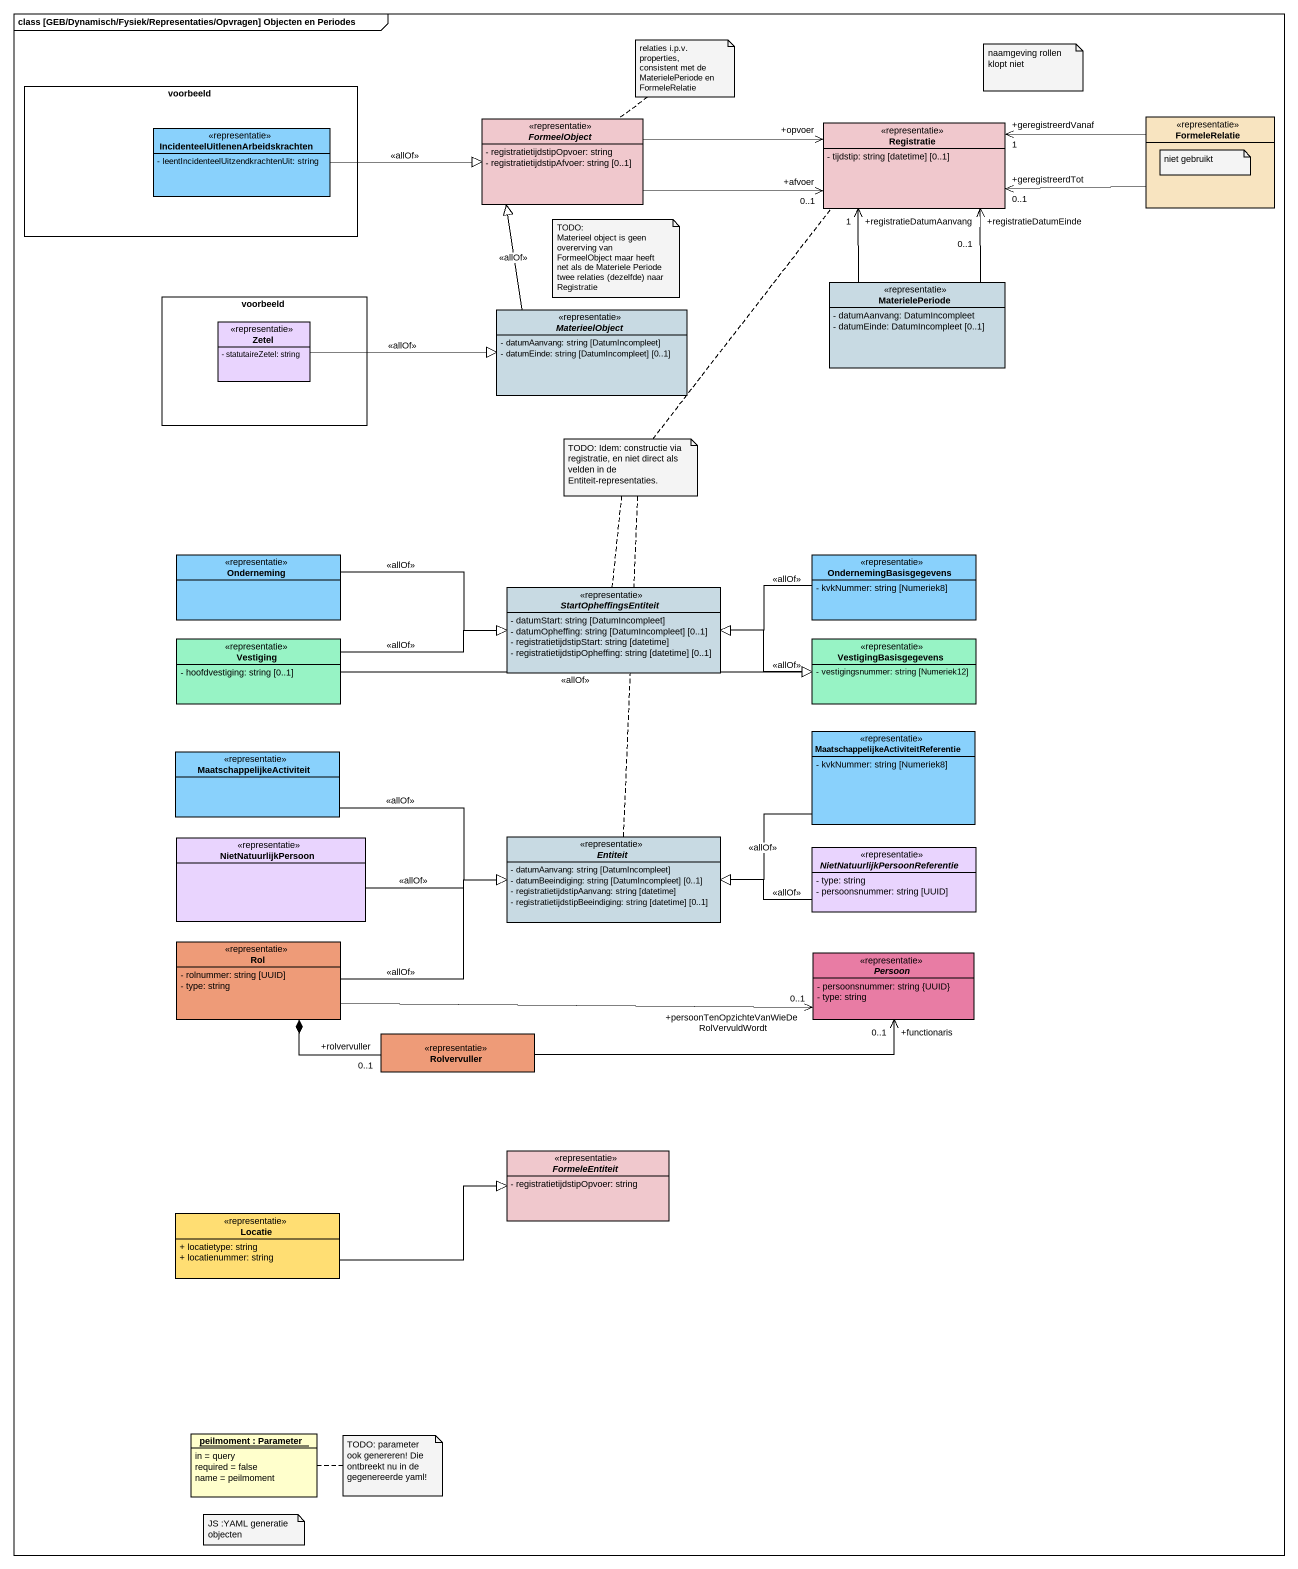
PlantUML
@startuml
mainframe class [GEB/Dynamisch/Fysiek/Representaties/Opvragen] Objecten en Periodes
hide circle
hide empty members
skinparam classAttributeIconSize 0
rectangle voorbeeld {
  class "IncidenteelUitlenenArbeidskrachten" as IncidenteelUitlenenArbeidskr <<representatie>> #89D1FC {
    - leentIncidenteelUitzendkrachtenUit: string
  }
}
abstract class FormeelObject <<representatie>> #F0C8CD {
  - registratietijdstipOpvoer: string
  - registratietijdstipAfvoer: string [0..1]
}
class Registratie <<representatie>> #F0C8CD {
  - tijdstip: string [datetime] [0..1]
}
class FormeleRelatie <<representatie>> #F8E4C0
rectangle "voorbeeld" as voorbeeld_2 {
  class Zetel <<representatie>> #E9D4FE {
    - statutaireZetel: string
  }
}
class MaterielePeriode <<representatie>> #C8DAE3 {
  - datumAanvang: DatumIncompleet
  - datumEinde: DatumIncompleet [0..1]
}
abstract class MaterieelObject <<representatie>> #C8DAE3 {
  - datumAanvang: string [DatumIncompleet]
  - datumEinde: string [DatumIncompleet] [0..1]
}
class Onderneming <<representatie>> #89D1FC
class OndernemingBasisgegevens <<representatie>> #89D1FC {
  - kvkNummer: string [Numeriek8]
}
abstract class StartOpheffingsEntiteit <<representatie>> #C8DAE3 {
  - datumStart: string [DatumIncompleet]
  - datumOpheffing: string [DatumIncompleet] [0..1]
  - registratietijdstipStart: string [datetime]
  - registratietijdstipOpheffing: string [datetime] [0..1]
}
class Vestiging <<representatie>> #97F3C5 {
  - hoofdvestiging: string [0..1]
}
class VestigingBasisgegevens <<representatie>> #97F3C5 {
  - vestigingsnummer: string [Numeriek12]
}
class MaatschappelijkeActiviteit <<representatie>> #89D1FC
class "MaatschappelijkeActiviteitReferentie" as MaatschappelijkeActiviteitRe <<representatie>> #89D1FC {
  - kvkNummer: string [Numeriek8]
}
class NietNatuurlijkPersoon <<representatie>> #E9D4FE
abstract class Entiteit <<representatie>> #C8DAE3 {
  - datumAanvang: string [DatumIncompleet]
  - datumBeeindiging: string [DatumIncompleet] [0..1]
  - registratietijdstipAanvang: string [datetime]
  - registratietijdstipBeeindiging: string [datetime] [0..1]
}
abstract class "NietNatuurlijkPersoonReferentie" as NietNatuurlijkPersoonReferen <<representatie>> #E9D4FE {
  - type: string
  - persoonsnummer: string [UUID]
}
class Rol <<representatie>> #EE9B78 {
  - rolnummer: string [UUID]
  - type: string
}
abstract class Persoon <<representatie>> #E87CA4 {
  - persoonsnummer: string {UUID}
  - type: string
}
class Rolvervuller <<representatie>> #EE9B78
abstract class FormeleEntiteit <<representatie>> #F0C8CD {
  - registratietijdstipOpvoer: string
}
class Locatie <<representatie>> #FFDE73 {
  + locatietype: string
  + locatienummer: string
}
object "peilmoment : Parameter" as peilmoment {
  in = query
  required = false
  name = peilmoment
}
IncidenteelUitlenenArbeidskr -right-|> FormeelObject : <<allOf>>
FormeelObject -right-> "+opvoer" Registratie
FormeelObject -right-> "+afvoer\n0..1" Registratie
FormeleRelatie -left-> "+geregistreerdTot\n0..1" Registratie
FormeleRelatie -left-> "+geregistreerdVanaf\n1" Registratie
MaterielePeriode -up-> "+registratieDatumAanvang\n1" Registratie
MaterielePeriode -up-> "+registratieDatumEinde\n0..1" Registratie
Zetel -right-|> MaterieelObject : <<allOf>>
MaterieelObject -up-|> FormeelObject : <<allOf>>
Onderneming -right-|> StartOpheffingsEntiteit : <<allOf>>
OndernemingBasisgegevens -left-|> StartOpheffingsEntiteit : <<allOf>>
Vestiging -right-|> StartOpheffingsEntiteit : <<allOf>>
Vestiging -right-|> VestigingBasisgegevens : <<allOf>>
VestigingBasisgegevens -left-|> StartOpheffingsEntiteit : <<allOf>>
MaatschappelijkeActiviteit -right-|> Entiteit : <<allOf>>
MaatschappelijkeActiviteitRe -left-|> Entiteit : <<allOf>>
NietNatuurlijkPersoon -right-|> Entiteit : <<allOf>>
NietNatuurlijkPersoonReferen -left-|> Entiteit : <<allOf>>
Rol -right-|> Entiteit : <<allOf>>
Rol -right-> "+persoonTenOpzichteVanWieDeRolVervuldWordt\n0..1" Persoon
Rolvervuller "+rolvervuller\n0..1" -left-* Rol
Rolvervuller -right-> "+functionaris\n0..1" Persoon
Locatie -right-|> FormeleEntiteit
note top of FormeelObject
  relaties i.p.v. properties,
  consistent met de MaterielePeriode en FormeleRelatie
end note
note as N2
  naamgeving rollen klopt niet
end note
note as N3
  niet gebruikt
end note
note as N4
  TODO:
  Materieel object is geen overerving van FormeelObject maar heeft net als de Materiele Periode twee relaties (dezelfde) naar Registratie
end note
note as N5
  TODO: Idem: constructie via registratie, en niet direct als velden in de Entiteit-representaties.
end note
N5 .. Registratie
N5 .. StartOpheffingsEntiteit
N5 .. Entiteit
note right of peilmoment : TODO: parameter ook genereren! Die ontbreekt nu in de gegenereerde yaml!
note as N7
  JS :YAML generatie objecten
end note
@enduml
